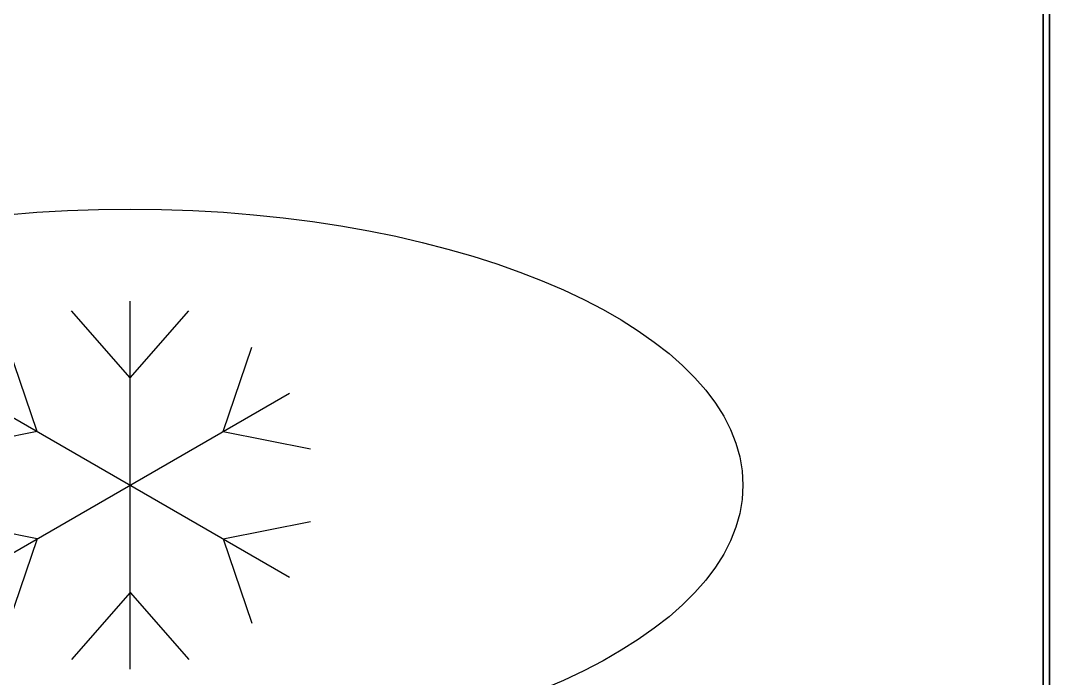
# Model space of a CAD drawing. Header units: millimetres. Extents: x -1 to 1346, y -1098 to 1.
# Drawn here: x 1009.2 to 1345, y -563 to -348.5 of the extents above; entities that cross this region are included whole.
import ezdxf

# ---------------------------------------------------------------- set-up
doc = ezdxf.new("R2010")
doc.units = ezdxf.units.MM
doc.linetypes.add('NASCOSTA', pattern=[9.525, 6.35, -3.175])
for name, color, linetype in [('IQ_200_2D', 1, 'Continuous'), ('IQ_200_3D', 1, 'Continuous'), ('IQ_204_2D', 7, 'Continuous')]:
    doc.layers.add(name, color=color, linetype=linetype)

# ---------------------------------------------------------------- blocks, each defined once
blk = doc.blocks.new('ice_ref')
at = {"layer": 'IQ_204_2D'}
for p, q in [((0, -60), (0, 60)), ((0, 35), (-19.12, 56.87)), ((0, 35), (19.12, 56.87)), ((-30.31, 17.5), (-39.7, 44.99)), ((30.31, 17.5), (39.7, 44.99)), ((-51.96, -30), (51.96, 30)), ((-51.96, 30), (51.96, -30)), ((-30.31, 17.5), (-58.81, 11.88)), ((30.31, 17.5), (58.81, 11.88)), ((-30.31, -17.5), (-58.81, -11.88)), ((30.31, -17.5), (58.81, -11.88)), ((-30.31, -17.5), (-39.7, -44.99)), ((30.31, -17.5), (39.7, -44.99)), ((0, -35), (-19.12, -56.87)), ((0, -35), (19.12, -56.87))]:
    blk.add_line(p, q, dxfattribs=at)
blk.add_ellipse((0, 0), major_axis=(-200, 0), ratio=0.45, dxfattribs=at)

msp = doc.modelspace()

# ---------------------------------------------------------------- linework, layer by layer
at = {"layer": 'IQ_200_2D'}
msp.add_lwpolyline([(0, 0), (1345, 0), (1345, -700), (0, -700)], close=True, dxfattribs=at)
at = {"layer": 'IQ_200_3D'}
for points in [[(1345, -700, 850), (0, -700, 850), (0, 0, 850), (1345, 0, 850)], [(1345, 0, 900), (0, 0, 900), (0, -700, 900), (1345, -700, 900)], [(1343, -645, 150), (2, -645, 150), (2, 0, 150), (1343, 0, 150)], [(1345, -700, 850), (1345, 0, 850), (1345, 0, 900), (1345, -700, 900)]]:
    msp.add_3dface(points, dxfattribs=at)
for points, invisible_edges in [([(1343, -645, 198), (1343, 0, 850), (1343, -695, 850), (1343, -695, 198)], 1), ([(1343, 0, 150), (1343, 0, 850), (1343, -645, 198), (1343, -645, 150)], 2)]:
    msp.add_3dface(points, dxfattribs=dict(at, invisible_edges=invisible_edges))
at = {"layer": 'IQ_204_2D', "color": 7, "linetype": 'NASCOSTA', "ltscale": 10}
msp.add_lwpolyline([(2, 0), (1343, 0), (1343, -645), (2, -645)], close=True, dxfattribs=at)

# ---------------------------------------------------------------- block references
at = {"layer": 'IQ_204_2D'}
msp.add_blockref('ice_ref', (1045, -500), dxfattribs=at)

doc.saveas('drawing.dxf')
